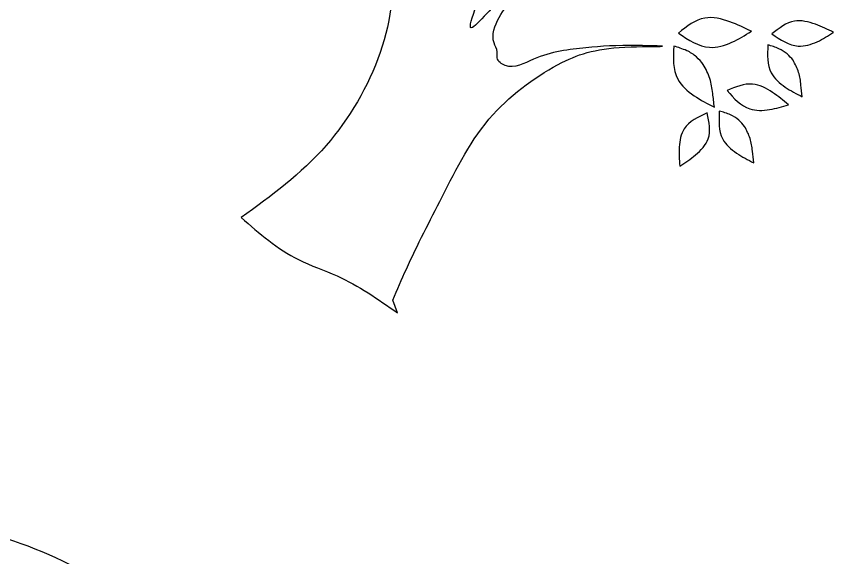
# Model space of a CAD drawing. Extents: x 1 to 437, y 7 to 187.
# Drawn here: x 119.12 to 137.46, y 95.82 to 107.98 of the extents above; entities that cross this region are included whole.
import ezdxf

# ---------------------------------------------------------------- set-up
doc = ezdxf.new("R2010")
doc.units = 0
doc.layers.add('Base', color=7, linetype='CONTINUOUS')

msp = doc.modelspace()

# ---------------------------------------------------------------- linework, layer by layer
at = {"layer": 'Base', "color": 3}
for p, q in [((135.613566, 107.641033), (135.613566, 107.641033)), ((137.460222, 107.617532), (137.460222, 107.617532)), ((136.549587, 106.989938), (136.549587, 106.989938)), ((134.536056, 106.896725), (134.536056, 106.896725)), ((136.443545, 105.991805), (136.443545, 105.991805)), ((134.625139, 105.807571), (134.625139, 105.807571)), ((135.461149, 105.506087), (135.461149, 105.506087))]:
    msp.add_line(p, q, dxfattribs=at)
at = {"layer": 'Base', "color": 7}
for p, q in [((124.168665, 103.458367), (124.168665, 103.458367)), ((127.671302, 101.32079), (127.572496, 101.608491))]:
    msp.add_line(p, q, dxfattribs=at)
for points, knots in [([(125.796997, 112.243603), (126.530535, 111.356142), (128.289416, 109.228182), (126.733016, 105.323161), (124.837992, 103.945101), (124.168665, 103.458367)], [0, 0, 0, 0, 3.276549, 7.856523, 10.357553, 10.357553, 10.357553, 10.357553]), ([(127.572496, 101.608491), (127.671081, 101.840812), (128.004903, 102.62749), (128.737415, 104.027985), (129.603806, 105.798378), (131.328636, 107.015257), (132.332976, 107.313383), (133.958421, 107.297428), (132.703769, 107.337252), (131.94539, 107.285991), (130.893895, 107.158568), (130.226955, 106.745481), (129.879822, 106.999116), (129.933105, 107.209598), (129.74824, 107.486738), (130.011374, 108.189808), (130.723528, 108.796562), (131.513938, 109.472338), (131.881493, 109.752416), (132.047411, 110.084755), (131.861041, 109.863181), (131.658269, 109.723018), (131.126223, 109.359502), (130.468414, 108.798224), (129.915069, 108.311324), (129.020647, 107.307476), (129.934164, 109.226977), (129.82886, 110.26685), (129.932524, 111.171359), (129.985347, 111.632259)], [0, 0, 0, 0, 0.756962, 2.563189, 4.736697, 6.674565, 8.263428, 8.967889, 9.505717, 10.687116, 11.889524, 12.540485, 12.787431, 12.920588, 13.137293, 13.716576, 14.884493, 16.062086, 16.556548, 16.664378, 16.775227, 17.100708, 17.6348, 18.577938, 19.668273, 20.19123, 21.551377, 22.831689, 24.161905, 24.161905, 24.161905, 24.161905]), ([(124.168665, 103.458367), (124.574121, 103.104214), (125.219277, 102.540689), (126.542525, 102.113104), (127.236152, 101.626232), (127.671302, 101.32079)], [0, 0, 0, 0, 1.592802, 2.534447, 4.119719, 4.119719, 4.119719, 4.119719])]:
    msp.add_open_spline(points, degree=3, knots=knots, dxfattribs=at)
at = {"layer": 'Base', "color": 3}
for points, knots in [([(135.613566, 107.641033), (135.457229, 107.717521), (135.133251, 107.876026), (134.510827, 108.026714), (134.165131, 107.752137), (133.97613, 107.602019)], [0, 0, 0, 0, 0.528176, 1.094539, 1.777678, 1.777678, 1.777678, 1.777678]), ([(137.460222, 107.617532), (137.327945, 107.682474), (137.054373, 107.816784), (136.527288, 107.943345), (136.235467, 107.709849), (136.075471, 107.581831)], [0, 0, 0, 0, 0.447161, 0.924804, 1.504524, 1.504524, 1.504524, 1.504524]), ([(133.97613, 107.602019), (134.201227, 107.449658), (134.577023, 107.195295), (135.18812, 107.372806), (135.472813, 107.552293), (135.613566, 107.641033)], [0, 0, 0, 0, 0.767846, 1.281905, 1.784587, 1.784587, 1.784587, 1.784587]), ([(136.075471, 107.581831), (136.266337, 107.452058), (136.584313, 107.235861), (137.101098, 107.389231), (137.341211, 107.541875), (137.460222, 107.617532)], [0, 0, 0, 0, 0.651131, 1.084761, 1.510906, 1.510906, 1.510906, 1.510906]), ([(133.871307, 107.307271), (133.859798, 107.043568), (133.84019, 106.594313), (134.321821, 106.173646), (134.629656, 106.017443), (134.78317, 105.939546)], [0, 0, 0, 0, 0.744495, 1.268346, 1.789455, 1.789455, 1.789455, 1.789455]), ([(134.536056, 106.896725), (134.487403, 106.955634), (134.383454, 107.081496), (134.153515, 107.225389), (133.97079, 107.278406), (133.871307, 107.307271)], [0, 0, 0, 0, 0.228204, 0.48757, 0.797542, 0.797542, 0.797542, 0.797542]), ([(135.983582, 107.335287), (135.973522, 107.11103), (135.956401, 106.729382), (136.364904, 106.371312), (136.62627, 106.238753), (136.756699, 106.172602)], [0, 0, 0, 0, 0.633173, 1.077555, 1.520217, 1.520217, 1.520217, 1.520217]), ([(136.549587, 106.989938), (136.50818, 107.039787), (136.419736, 107.146261), (136.223357, 107.26638), (136.068187, 107.310973), (135.983582, 107.335287)], [0, 0, 0, 0, 0.193489, 0.41328, 0.676805, 0.676805, 0.676805, 0.676805]), ([(136.756699, 106.172602), (136.746828, 106.25965), (136.726126, 106.442199), (136.690977, 106.72742), (136.59723, 106.901479), (136.549587, 106.989938)], [0, 0, 0, 0, 0.263454, 0.552496, 0.851188, 0.851188, 0.851188, 0.851188]), ([(134.78317, 105.939546), (134.771334, 106.041569), (134.746529, 106.255389), (134.702699, 106.589355), (134.592254, 106.793068), (134.536056, 106.896725)], [0, 0, 0, 0, 0.308851, 0.647294, 0.997919, 0.997919, 0.997919, 0.997919]), ([(136.443545, 105.991805), (136.330316, 106.087539), (136.094652, 106.286791), (135.608621, 106.539008), (135.260245, 106.390054), (135.069255, 106.308394)], [0, 0, 0, 0, 0.449521, 0.935587, 1.525426, 1.525426, 1.525426, 1.525426]), ([(135.069255, 106.308394), (135.223375, 106.136339), (135.482419, 105.847148), (136.027964, 105.864884), (136.306104, 105.94983), (136.443545, 105.991805)], [0, 0, 0, 0, 0.653172, 1.097857, 1.532244, 1.532244, 1.532244, 1.532244]), ([(134.895144, 105.851436), (134.885084, 105.627181), (134.867963, 105.245533), (135.276464, 104.887462), (135.537829, 104.754902), (135.668258, 104.688751)], [0, 0, 0, 0, 0.633169, 1.077554, 1.520215, 1.520215, 1.520215, 1.520215]), ([(135.461149, 105.506087), (135.419741, 105.555935), (135.331296, 105.662409), (135.134918, 105.782528), (134.979749, 105.827122), (134.895144, 105.851436)], [0, 0, 0, 0, 0.193489, 0.41328, 0.676804, 0.676804, 0.676804, 0.676804]), ([(134.625139, 105.807571), (134.421001, 105.714819), (134.078619, 105.559255), (133.974033, 105.037556), (133.997387, 104.757273), (134.00909, 104.616821)], [0, 0, 0, 0, 0.627218, 1.051972, 1.478612, 1.478612, 1.478612, 1.478612]), ([(134.00909, 104.616821), (134.128581, 104.693552), (134.37569, 104.852233), (134.739509, 105.242317), (134.666089, 105.605185), (134.625139, 105.807571)], [0, 0, 0, 0, 0.43095, 0.891209, 1.47164, 1.47164, 1.47164, 1.47164]), ([(135.668258, 104.688751), (135.658387, 104.775799), (135.637687, 104.958348), (135.602538, 105.243569), (135.508792, 105.417628), (135.461149, 105.506087)], [0, 0, 0, 0, 0.263453, 0.552496, 0.851188, 0.851188, 0.851188, 0.851188])]:
    msp.add_open_spline(points, degree=3, knots=knots, dxfattribs=at)
at = {"layer": 'Base', "color": 5}
msp.add_open_spline([(125.984449, 86.52253), (125.703375, 84.719778), (125.149565, 81.167742), (121.078251, 77.257246), (115.767394, 75.808283), (110.400772, 77.25724), (106.493402, 81.167736), (105.04336, 86.522529), (106.493402, 91.877321), (110.400773, 95.787813), (115.767394, 97.236769), (121.07825, 95.787807), (125.149564, 91.877315), (125.703375, 88.325281), (125.984449, 86.52253)], degree=3, knots=[0, 0, 0, 0, 5.346988, 10.535386, 15.882355, 21.229365, 26.417775, 31.764764, 37.111748, 42.300156, 47.647166, 52.994134, 58.18253, 63.529514, 63.529514, 63.529514, 63.529514], dxfattribs=at)

doc.saveas('drawing.dxf')
